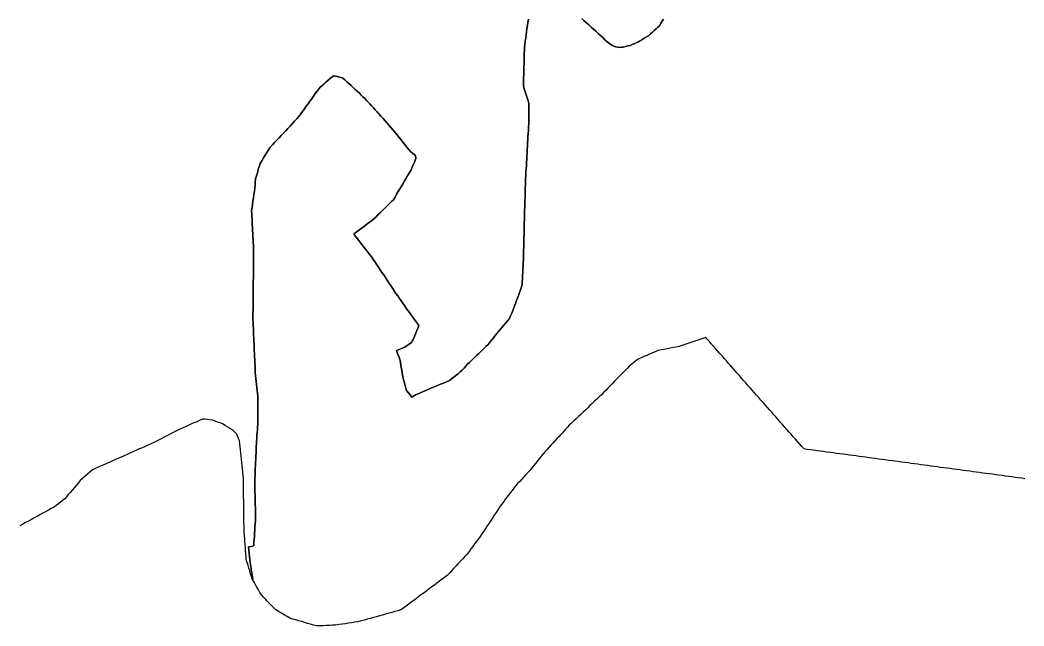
# Model space of a CAD drawing. Header units: inches. Extents: x 130170 to 284068, y 377793 to 804530.
# Drawn here: x 212290 to 215350, y 626240 to 628089 of the extents above; entities that cross this region are included whole.
import ezdxf

# ---------------------------------------------------------------- set-up
doc = ezdxf.new("R2010")
doc.units = ezdxf.units.IN
doc.header["$MEASUREMENT"] = 0
doc.layers.add('muni_il', color=7, linetype='Continuous')

msp = doc.modelspace()

# ---------------------------------------------------------------- linework, layer by layer
at = {"layer": 'muni_il'}
for points in [[(213839.6, 628091.1), (213838, 628081.6), (213836.3, 628072), (213836.3, 628072), (213835, 628062.4), (213833.8, 628052.7), (213832.5, 628043.1), (213831.3, 628033.5), (213830, 628023.8), (213828.8, 628014.2), (213827.5, 628004.5), (213827.5, 628004.5), (213827.2, 627996.3), (213827, 627988), (213826.7, 627979.8), (213826.4, 627971.5), (213826.4, 627971.5), (213826.3, 627963.3), (213826.2, 627955.2), (213826, 627947), (213825.9, 627938.8), (213825.9, 627938.8), (213825.6, 627930.2), (213825.3, 627921.7), (213825, 627913.1), (213824.8, 627904.6), (213824.5, 627896), (213824.2, 627887.5), (213827, 627878.5), (213829.8, 627869.5), (213832.7, 627860.6), (213835.5, 627851.6), (213838.3, 627842.6), (213841.1, 627833.6), (213841.1, 627833.6), (213841, 627824.9), (213840.9, 627816.2), (213840.8, 627807.5), (213840.7, 627798.8), (213840.6, 627790), (213840.5, 627781.3), (213840.4, 627772.6), (213840.4, 627772.6), (213839.8, 627762.7), (213839.3, 627752.8), (213838.7, 627743), (213838.2, 627733.1), (213837.6, 627723.2), (213837.1, 627713.3), (213836.5, 627703.5), (213835.9, 627693.6), (213835.4, 627683.7), (213834.8, 627673.8), (213834.3, 627664), (213833.7, 627654.1), (213833.2, 627644.2), (213832.6, 627634.3), (213832.1, 627624.5), (213831.5, 627614.6), (213831, 627604.7), (213831, 627604.7), (213830.7, 627595.1), (213830.4, 627585.5), (213830.1, 627575.9), (213829.8, 627566.3), (213829.5, 627556.7), (213829.2, 627547.1), (213828.9, 627537.5), (213828.6, 627527.9), (213828.4, 627518.3), (213828.1, 627508.7), (213827.8, 627499.1), (213827.5, 627489.5), (213827.5, 627489.5), (213827.3, 627480.1), (213827, 627470.8), (213826.8, 627461.4), (213826.6, 627452.1), (213826.3, 627442.7), (213826.1, 627433.3), (213825.9, 627424), (213825.6, 627414.6), (213825.4, 627405.2), (213825.2, 627395.9), (213824.9, 627386.5), (213824.7, 627377.1), (213824.5, 627367.8), (213824.2, 627358.4), (213824, 627349.1), (213824, 627349.1), (213823.5, 627339.2), (213822.9, 627329.4), (213822.4, 627319.6), (213821.9, 627309.8), (213821.3, 627300), (213820.8, 627290.2), (213820.3, 627280.4), (213817.1, 627271.6), (213814, 627262.7), (213810.9, 627253.9), (213807.8, 627245.1), (213804.7, 627236.2), (213801.6, 627227.4), (213798.3, 627219.2), (213795.1, 627211), (213791.9, 627202.8), (213788.6, 627194.6), (213785.4, 627186.4), (213782.2, 627178.1), (213776.6, 627171.6), (213771, 627165), (213765.5, 627158.4), (213759.9, 627151.8), (213754.4, 627145.3), (213748.8, 627138.7), (213743.6, 627132.3), (213738.3, 627125.8), (213733, 627119.4), (213727.8, 627113), (213722.5, 627106.6), (213717.3, 627099.1), (213710.1, 627092.3), (213702.9, 627085.4), (213695.7, 627078.6), (213688.5, 627071.8), (213681.2, 627064.9), (213674, 627058), (213666.7, 627051.2), (213659.5, 627044.3), (213654.1, 627038.4), (213648.6, 627032.4), (213643.2, 627026.4), (213637.8, 627020.5), (213631.3, 627015), (213624.9, 627009.6), (213618.4, 627004.1), (213611.9, 626999), (213605.4, 626993.9), (213598.9, 626988.9), (213589.7, 626985.1), (213580.6, 626981.3), (213571.5, 626977.5), (213562.3, 626973.7), (213553.2, 626970), (213544.1, 626966.2), (213535.4, 626962.4), (213526.7, 626958.7), (213526.7, 626958.7), (213518.8, 626955.2), (213510.9, 626951.8), (213502.9, 626948.4), (213495, 626944.9), (213489.4, 626941.5), (213483.7, 626938.1), (213478.6, 626944.9), (213473.5, 626951.7), (213468.3, 626958.5), (213466.2, 626965.8), (213464, 626973.2), (213461.9, 626980.5), (213459.7, 626987.9), (213457.8, 626996.5), (213455.8, 627005.1), (213454.1, 627014.8), (213452.5, 627024.5), (213450.8, 627034.3), (213449.1, 627044), (213447.5, 627053.7), (213444.1, 627062.5), (213440.7, 627071.4), (213437.3, 627080.2), (213445.8, 627083.7), (213454.2, 627087.1), (213462.7, 627090.5), (213469.4, 627095.3), (213476.1, 627100.1), (213482.8, 627104.8), (213485.4, 627109.4), (213488.1, 627113.9), (213490.9, 627120.2), (213493.7, 627126.4), (213496.7, 627133.8), (213499.6, 627141.1), (213502.6, 627148.5), (213505.5, 627155.9), (213505.5, 627155.9), (213499.9, 627163.8), (213494.3, 627171.7), (213488.7, 627179.5), (213483.1, 627187.4), (213477.5, 627195.3), (213472.3, 627202.7), (213467.1, 627210.1), (213461.9, 627217.4), (213456.6, 627224.8), (213451.4, 627232.1), (213446.2, 627239.5), (213441, 627246.8), (213435.7, 627254.8), (213430.3, 627262.8), (213425, 627270.8), (213419.6, 627278.8), (213414.3, 627286.9), (213408.9, 627294.9), (213403.6, 627302.9), (213398.2, 627310.9), (213392.9, 627318.9), (213387.5, 627326.9), (213382.4, 627334.5), (213377.3, 627342.1), (213372.3, 627349.7), (213367.2, 627357.2), (213362.1, 627364.8), (213355.9, 627372.7), (213349.8, 627380.5), (213343.6, 627388.4), (213337.5, 627396.2), (213331.3, 627404.1), (213325.2, 627411.9), (213319, 627419.8), (213312.8, 627427.6), (213306.7, 627435.5), (213306.7, 627435.5), (213314.2, 627441.1), (213321.8, 627446.8), (213329.4, 627452.5), (213336.9, 627458.1), (213344.5, 627463.8), (213352.1, 627469.5), (213359.6, 627475.1), (213367.2, 627480.8), (213373.9, 627487.4), (213380.7, 627494.1), (213387.4, 627500.7), (213394.2, 627507.3), (213400.9, 627513.9), (213407.7, 627520.6), (213414.4, 627527.2), (213421.2, 627533.8), (213427.9, 627540.5), (213432.8, 627548.7), (213437.7, 627557), (213442.6, 627565.3), (213447.5, 627573.6), (213452.4, 627581.9), (213457.3, 627590.2), (213462.2, 627598.5), (213467.1, 627606.7), (213472.1, 627615), (213477, 627623.3), (213481.9, 627631.6), (213485.2, 627639.5), (213488.6, 627647.4), (213491.9, 627655.2), (213494.1, 627660.9), (213496.3, 627666.5), (213494.9, 627675.4), (213494.9, 627675.4), (213487.3, 627681.3), (213479.7, 627687.2), (213473.9, 627694.5), (213468.1, 627701.8), (213462.3, 627709.2), (213456.5, 627716.5), (213450.6, 627723.8), (213444.8, 627731.1), (213439, 627738.5), (213433.2, 627745.8), (213427.4, 627753.1), (213421.2, 627760.1), (213414.9, 627767.1), (213408.7, 627774.2), (213402.5, 627781.2), (213396.2, 627788.2), (213390, 627795.2), (213383.7, 627802.2), (213377.5, 627809.2), (213372.1, 627815.1), (213366.7, 627821), (213361.3, 627827), (213356, 627832.9), (213350.7, 627838.3), (213345.5, 627843.7), (213340.3, 627849.1), (213335.1, 627854.5), (213329.9, 627859.9), (213324.6, 627865.2), (213318.2, 627871.1), (213311.7, 627877), (213305.2, 627882.9), (213298.8, 627888.8), (213292.3, 627894.7), (213285.8, 627900.6), (213279.4, 627906.5), (213272.9, 627912.4), (213264.6, 627914.3), (213256.2, 627916.3), (213250.8, 627917.3), (213245.3, 627918.3), (213240.4, 627914.9), (213235.6, 627911.6), (213228.8, 627905.5), (213222.1, 627899.3), (213215.4, 627893.2), (213208.6, 627887.1), (213204.8, 627883.4), (213201, 627879.7), (213195.4, 627871.9), (213189.8, 627864.2), (213184.3, 627856.5), (213178.7, 627848.8), (213173.2, 627841), (213167.6, 627833.3), (213162, 627825.6), (213156.5, 627817.8), (213150.9, 627810.1), (213145.4, 627802.4), (213139.8, 627794.6), (213133.1, 627787.3), (213126.4, 627780), (213119.7, 627772.7), (213113, 627765.4), (213106.3, 627758.1), (213099.6, 627750.8), (213092.9, 627743.5), (213086.1, 627736.4), (213079.2, 627729.4), (213072.4, 627722.3), (213065.6, 627715.2), (213058.7, 627708.2), (213051.9, 627701.1), (213046.8, 627692.8), (213041.7, 627684.5), (213036.6, 627676.2), (213031.5, 627667.9), (213026.5, 627659.6), (213021.4, 627651.4), (213018.6, 627641.9), (213015.8, 627632.4), (213013.1, 627622.9), (213010.3, 627613.4), (213007.5, 627603.9), (213007.5, 627603.9), (213006.8, 627594.5), (213006.1, 627585.1), (213005.3, 627575.7), (213005.3, 627575.7), (213003.9, 627565.9), (213002.5, 627556.1), (213001.1, 627546.2), (212999.6, 627536.4), (212998.2, 627526.6), (212996.8, 627516.8), (212995.4, 627507), (212995.4, 627507), (212995.8, 627498.5), (212996.2, 627490), (212996.7, 627481.5), (212997.1, 627473), (212997.5, 627464.5), (212998, 627456), (212998, 627456), (212998, 627455.6), (212998, 627455.2), (212998, 627455.2), (212998.5, 627446.1), (212998.9, 627437), (212999.4, 627428), (212999.9, 627418.9), (213000.3, 627409.8), (213000.8, 627400.7), (213001.2, 627391.6), (213001.2, 627382.8), (213001.2, 627374), (213001.2, 627365.2), (213001.1, 627356.4), (213001.1, 627347.6), (213001.1, 627338.8), (213001.1, 627330), (213001, 627321.2), (213000.9, 627311.5), (213000.8, 627301.8), (213000.7, 627292.1), (213000.5, 627282.4), (213000.4, 627272.7), (213000.3, 627263), (213000.3, 627253.3), (213000.2, 627243.6), (213000.1, 627234), (213000, 627224.3), (212999.9, 627214.6), (212999.8, 627204.9), (212999.7, 627195.2), (212999.6, 627185.6), (212999.6, 627175.9), (213000, 627166.3), (213000.4, 627156.8), (213000.8, 627147.2), (213001.3, 627137.7), (213001.7, 627128.1), (213002.1, 627118.6), (213002.6, 627109), (213003, 627099.4), (213003.4, 627089.9), (213003.8, 627080.3), (213004.3, 627070.8), (213004.7, 627061.2), (213005.1, 627051.7), (213005.6, 627042.1), (213006, 627032.5), (213006.4, 627023), (213006.8, 627013.4), (213007.8, 627004.3), (213008.7, 626995.2), (213009.6, 626986.1), (213010.5, 626977.1), (213011.5, 626968), (213012.4, 626958.9), (213013.3, 626949.8), (213014.3, 626940.7), (213014.3, 626930.9), (213014.3, 626921.1), (213014.4, 626911.3), (213014.4, 626901.6), (213014.5, 626891.8), (213014.5, 626882), (213014.6, 626872.2), (213014.6, 626862.4), (213014.1, 626854.4), (213013.6, 626846.4), (213013, 626838.4), (213012.5, 626830), (213011.9, 626821.6), (213011.4, 626813.2), (213010.8, 626804.8), (213010.3, 626796.4), (213009.7, 626787.9), (213009.3, 626778.2), (213008.9, 626768.4), (213008.5, 626758.6), (213008, 626748.8), (213007.6, 626739), (213007.2, 626729.2), (213006.8, 626719.5), (213006.4, 626709.7), (213006, 626699.9), (213005.5, 626690.1), (213005.1, 626680.3), (213005.4, 626670.4), (213005.6, 626660.4), (213005.8, 626650.5), (213006, 626640.5), (213006.2, 626630.5), (213006.5, 626620.6), (213006.7, 626610.6), (213006.9, 626600.7), (213007.1, 626590.7), (213007.4, 626580.8), (213007.6, 626570.8), (213007, 626561.2), (213006.4, 626551.6), (213005.7, 626542), (213005.1, 626532.4), (213004.5, 626522.8), (213003.9, 626513.2), (213003.3, 626503.6), (213002.7, 626494), (213002, 626484.5), (212993.9, 626482.9), (212985.8, 626481.3), (212986.9, 626471.6), (212988.1, 626461.8), (212989.3, 626452), (212990.5, 626442.3), (212991.6, 626432.5), (212992.8, 626422.7), (212994.1, 626414.6), (212995.4, 626406.5), (212996.7, 626398.3), (212998, 626390.2), (212999.3, 626382.1), (212998.3, 626381.5), (212997.6, 626382.7), (212995, 626391.1), (212992.4, 626399.5), (212989.8, 626408), (212987.1, 626416.4), (212984.5, 626424.8), (212981.9, 626433.3), (212979.3, 626441.7), (212978.6, 626451), (212978, 626460.3), (212977.3, 626469.7), (212976.6, 626479), (212975.9, 626488.3), (212975.3, 626497.6), (212974.6, 626506.9), (212973.9, 626516.3), (212973.2, 626525.6), (212972.6, 626534.9), (212972.4, 626544.6), (212972.3, 626554.4), (212972.1, 626564.1), (212972, 626573.8), (212971.9, 626583.5), (212971.7, 626593.3), (212971.6, 626603), (212971.4, 626612.7), (212971.3, 626622.4), (212971.1, 626632.2), (212971, 626641.9), (212970.9, 626651.6), (212970.7, 626661.3), (212970.6, 626671.1), (212970.4, 626680.8), (212970.3, 626690.5), (212970.1, 626700.2), (212969.1, 626709.8), (212968, 626719.4), (212967, 626729), (212965.9, 626738.6), (212964.8, 626748.2), (212963.8, 626757.8), (212962.7, 626767.4), (212961.6, 626777), (212960.6, 626786.6), (212959.5, 626796.2), (212958.4, 626805.8), (212955.6, 626812.3), (212952.8, 626818.8), (212950, 626825.3), (212943.4, 626832), (212936.8, 626838.7), (212929.9, 626842.8), (212922.9, 626846.9), (212916, 626851), (212911.4, 626853.7), (212906.9, 626856.4), (212899.3, 626859.3), (212891.6, 626862.2), (212884, 626865.1), (212876.4, 626868), (212868.6, 626868.8), (212861, 626869.7), (212853.4, 626870.5), (212845.8, 626871.3), (212836.9, 626867.3), (212828.1, 626863.3), (212819.3, 626859.3), (212810.5, 626855.3), (212801.6, 626851.3), (212792.8, 626847.3), (212784, 626843.2), (212775.1, 626839.2), (212766.3, 626835.2), (212758.5, 626831.1), (212750.6, 626827), (212742.8, 626823), (212735, 626818.9), (212727.2, 626814.8), (212719.3, 626810.7), (212711.5, 626806.6), (212703.7, 626802.5), (212694.9, 626798.6), (212686.1, 626794.7), (212677.3, 626790.8), (212668.4, 626786.8), (212659.6, 626782.9), (212650.8, 626779), (212642, 626775.1), (212633.2, 626771.2), (212624.4, 626767.2), (212615.6, 626763.3), (212606.8, 626759.4), (212598, 626755.5), (212589.2, 626751.6), (212580.3, 626747.7), (212571.5, 626743.7), (212562.7, 626739.8), (212553.9, 626735.9), (212545.1, 626732), (212536.3, 626728.1), (212527.5, 626724.1), (212518.7, 626720.2), (212509.9, 626716.3), (212502.3, 626709.7), (212494.8, 626703.1), (212487.3, 626696.5), (212479.8, 626690), (212472.3, 626683.4), (212466.2, 626676.1), (212460.1, 626668.9), (212454, 626661.6), (212447.9, 626654.3), (212441.8, 626647.1), (212436.4, 626640.7), (212431.1, 626634.4), (212425.8, 626628), (212419.3, 626623), (212412.8, 626617.9), (212406.3, 626612.8), (212399.8, 626607.8), (212393.4, 626602.7), (212384.7, 626598), (212376, 626593.3), (212367.3, 626588.5), (212358.6, 626583.8), (212349.9, 626579), (212341.3, 626574.3), (212332.6, 626569.6), (212323.9, 626564.8), (212315.2, 626560.1), (212306.5, 626555.3), (212297.8, 626550.6), (212289.2, 626545.9)], [(215353.5, 626689.3), (215343.6, 626690.7), (215333.7, 626692), (215323.8, 626693.3), (215313.9, 626694.7), (215304, 626696), (215294.1, 626697.3), (215284.2, 626698.7), (215274.3, 626700), (215264.4, 626701.3), (215254.5, 626702.7), (215244.6, 626704), (215234.7, 626705.3), (215224.8, 626706.7), (215214.9, 626708), (215205, 626709.3), (215195, 626710.7), (215185.1, 626712), (215175.2, 626713.3), (215165.3, 626714.7), (215155.4, 626716), (215145.5, 626717.3), (215135.6, 626718.7), (215125.7, 626720), (215115.8, 626721.3), (215105.9, 626722.7), (215096, 626724), (215086.1, 626725.3), (215076.2, 626726.7), (215066.3, 626728), (215056.4, 626729.3), (215046.5, 626730.7), (215036.6, 626732), (215026.7, 626733.3), (215016.8, 626734.7), (215006.9, 626736), (214997, 626737.3), (214987, 626738.7), (214977.1, 626740), (214967.2, 626741.3), (214957.3, 626742.7), (214947.4, 626744), (214937.5, 626745.3), (214927.6, 626746.7), (214917.7, 626748), (214907.8, 626749.3), (214897.9, 626750.7), (214888, 626752), (214878.1, 626753.3), (214868.2, 626754.7), (214858.3, 626756), (214848.4, 626757.3), (214838.5, 626758.7), (214828.6, 626760), (214818.7, 626761.3), (214808.8, 626762.7), (214798.9, 626764), (214789, 626765.3), (214779, 626766.7), (214769.1, 626768), (214759.2, 626769.3), (214749.3, 626770.7), (214739.4, 626772), (214729.5, 626773.3), (214719.6, 626774.7), (214709.7, 626776), (214699.8, 626777.3), (214689.9, 626778.7), (214680, 626780), (214673.4, 626787.5), (214666.8, 626794.9), (214660.3, 626802.4), (214653.7, 626809.9), (214647.1, 626817.3), (214640.5, 626824.8), (214634, 626832.3), (214627.4, 626839.7), (214620.8, 626847.2), (214614.2, 626854.7), (214607.6, 626862.1), (214601.1, 626869.6), (214594.5, 626877.1), (214587.9, 626884.5), (214581.3, 626892), (214574.8, 626899.5), (214568.2, 626906.9), (214561.6, 626914.4), (214555, 626921.9), (214548.4, 626929.3), (214541.9, 626936.8), (214535.3, 626944.3), (214528.7, 626951.7), (214522.1, 626959.2), (214515.6, 626966.7), (214509, 626974.1), (214502.4, 626981.6), (214495.8, 626989.1), (214489.2, 626996.5), (214482.7, 627004), (214476.1, 627011.5), (214469.5, 627018.9), (214462.9, 627026.4), (214456.4, 627033.9), (214449.8, 627041.3), (214443.2, 627048.8), (214436.6, 627056.3), (214430, 627063.7), (214423.5, 627071.2), (214416.9, 627078.7), (214410.3, 627086.1), (214403.7, 627093.6), (214397.2, 627101.1), (214390.6, 627108.5), (214384, 627116), (214383.7, 627115.8), (214380.2, 627119.7), (214371.2, 627116.7), (214362.1, 627113.7), (214353.1, 627110.7), (214344, 627107.7), (214335, 627104.7), (214325.9, 627101.8), (214316.9, 627098.8), (214307.8, 627095.8), (214298.8, 627092.8), (214289.6, 627091), (214280.5, 627089.3), (214271.4, 627087.5), (214262.2, 627085.8), (214253.1, 627084), (214244, 627082.3), (214234.8, 627080.6), (214226.2, 627076.8), (214217.6, 627073.1), (214208.9, 627069.4), (214200.3, 627065.7), (214191.6, 627062), (214183, 627058.2), (214174.3, 627054.5), (214167.5, 627049.1), (214160.7, 627043.6), (214153.9, 627038.2), (214147.1, 627032.8), (214140.6, 627026), (214134.1, 627019.3), (214127.5, 627012.6), (214121, 627005.9), (214114.5, 626999.2), (214108, 626992.5), (214101.5, 626985.8), (214095, 626979.1), (214088.5, 626972.4), (214082, 626965.6), (214075.5, 626958.9), (214069, 626952.2), (214062.5, 626945.5), (214055.4, 626938.8), (214048.4, 626932.2), (214041.4, 626925.5), (214034.3, 626918.9), (214027.3, 626912.2), (214020.3, 626905.5), (214013.3, 626898.9), (214006.2, 626892.2), (213999.2, 626885.6), (213992.2, 626878.9), (213985.1, 626872.2), (213978.1, 626865.6), (213971.1, 626858.9), (213964, 626852.2), (213958.5, 626846.2), (213953, 626840.2), (213947.5, 626834.3), (213942, 626828.3), (213936.4, 626822.3), (213932.1, 626817.5), (213927.7, 626812.8), (213927.6, 626812.7), (213921.4, 626805.9), (213915.2, 626799.1), (213908.9, 626792.4), (213902.7, 626785.6), (213896.5, 626778.8), (213890.2, 626772.1), (213884.6, 626765), (213878.9, 626758), (213873.2, 626750.9), (213867.5, 626743.9), (213861.8, 626736.8), (213856.1, 626729.8), (213850.4, 626722.7), (213844.7, 626715.7), (213838.4, 626708.8), (213832.1, 626701.9), (213825.7, 626695), (213819.4, 626688.1), (213813, 626681.2), (213806.7, 626674.4), (213800.4, 626667.5), (213794.9, 626660.3), (213789.5, 626653.1), (213784.1, 626645.9), (213778.6, 626638.7), (213773.2, 626631.6), (213767.8, 626624.4), (213762.3, 626617.2), (213756.9, 626610), (213751.6, 626602), (213746.2, 626593.9), (213740.8, 626585.9), (213735.5, 626577.8), (213730.1, 626569.8), (213724.8, 626561.7), (213719.4, 626553.7), (213714.1, 626545.6), (213708.7, 626537.5), (213703.4, 626529.5), (213698, 626521.4), (213692.6, 626513.4), (213686.9, 626505.7), (213681.3, 626498), (213675.6, 626490.3), (213669.9, 626482.6), (213664.2, 626474.9), (213658.5, 626467.2), (213652.8, 626459.5), (213646, 626452.2), (213639.3, 626445), (213632.5, 626437.7), (213625.7, 626430.4), (213619, 626423.1), (213612.2, 626415.9), (213605.4, 626408.6), (213598.7, 626401.3), (213591.9, 626394), (213584.1, 626388.2), (213576.2, 626382.4), (213568.4, 626376.5), (213560.6, 626370.7), (213552.8, 626364.8), (213544.9, 626359), (213537.1, 626353.2), (213529.3, 626347.3), (213521.4, 626341.5), (213513.6, 626335.6), (213505.8, 626329.8), (213497.9, 626323.9), (213490.1, 626318.1), (213482.3, 626312.3), (213474.5, 626306.4), (213466.6, 626300.6), (213458.8, 626294.7), (213451, 626288.9), (213441.6, 626286.3), (213432.3, 626283.7), (213422.9, 626281.1), (213413.5, 626278.6), (213404.2, 626276), (213394.8, 626273.4), (213385.5, 626270.8), (213376.1, 626268.2), (213366.7, 626265.7), (213357.4, 626263.1), (213348, 626260.5), (213338.7, 626257.9), (213329.3, 626255.3), (213319.9, 626252.7), (213310.3, 626251.3), (213300.6, 626249.9), (213291, 626248.4), (213281.4, 626247), (213271.7, 626245.5), (213262.1, 626244.1), (213252.4, 626242.6), (213242.6, 626242.2), (213232.7, 626241.8), (213222.8, 626241.4), (213213, 626240.9), (213203.1, 626240.5), (213193.2, 626240.1), (213184.2, 626242.7), (213175.2, 626245.4), (213166.2, 626248), (213157.2, 626250.7), (213148.2, 626253.3), (213139.3, 626256), (213130.3, 626258.6), (213121.3, 626261.2), (213112.3, 626263.9), (213103.6, 626268.9), (213095, 626273.9), (213086.4, 626278.9), (213077.8, 626283.9), (213069.1, 626288.9), (213062.9, 626295.4), (213056.6, 626302), (213050.3, 626308.6), (213044, 626315.1), (213037.7, 626321.7), (213031.5, 626328.3), (213025.2, 626334.8), (213020.7, 626342.6), (213016.2, 626350.4), (213011.7, 626358.2), (213007.2, 626365.9), (213002.8, 626373.7), (212998.3, 626381.5), (212999.3, 626382.1), (212998, 626390.2), (212996.7, 626398.3), (212995.4, 626406.5), (212994.1, 626414.6), (212992.8, 626422.7), (212991.6, 626432.5), (212990.5, 626442.3), (212989.3, 626452), (212988.1, 626461.8), (212986.9, 626471.6), (212985.8, 626481.3), (212993.9, 626482.9), (213002, 626484.5), (213002.7, 626494), (213003.3, 626503.6), (213003.9, 626513.2), (213004.5, 626522.8), (213005.1, 626532.4), (213005.7, 626542), (213006.4, 626551.6), (213007, 626561.2), (213007.6, 626570.8), (213007.4, 626580.8), (213007.1, 626590.7), (213006.9, 626600.7), (213006.7, 626610.6), (213006.5, 626620.6), (213006.2, 626630.5), (213006, 626640.5), (213005.8, 626650.5), (213005.6, 626660.4), (213005.4, 626670.4), (213005.1, 626680.3), (213005.5, 626690.1), (213006, 626699.9), (213006.4, 626709.7), (213006.8, 626719.5), (213007.2, 626729.2), (213007.6, 626739), (213008, 626748.8), (213008.5, 626758.6), (213008.9, 626768.4), (213009.3, 626778.2), (213009.7, 626787.9), (213010.3, 626796.4), (213010.8, 626804.8), (213011.4, 626813.2), (213011.9, 626821.6), (213012.5, 626830), (213013, 626838.4), (213013.6, 626846.4), (213014.1, 626854.4), (213014.6, 626862.4), (213014.6, 626872.2), (213014.5, 626882), (213014.5, 626891.8), (213014.4, 626901.6), (213014.4, 626911.3), (213014.3, 626921.1), (213014.3, 626930.9), (213014.3, 626940.7), (213013.3, 626949.8), (213012.4, 626958.9), (213011.5, 626968), (213010.5, 626977.1), (213009.6, 626986.1), (213008.7, 626995.2), (213007.8, 627004.3), (213006.8, 627013.4), (213006.4, 627023), (213006, 627032.5), (213005.6, 627042.1), (213005.1, 627051.7), (213004.7, 627061.2), (213004.3, 627070.8), (213003.8, 627080.3), (213003.4, 627089.9), (213003, 627099.4), (213002.6, 627109), (213002.1, 627118.6), (213001.7, 627128.1), (213001.3, 627137.7), (213000.8, 627147.2), (213000.4, 627156.8), (213000, 627166.3), (212999.6, 627175.9), (212999.6, 627185.6), (212999.7, 627195.2), (212999.8, 627204.9), (212999.9, 627214.6), (213000, 627224.3), (213000.1, 627234), (213000.2, 627243.6), (213000.3, 627253.3), (213000.3, 627263), (213000.4, 627272.7), (213000.5, 627282.4), (213000.7, 627292.1), (213000.8, 627301.8), (213000.9, 627311.5), (213001, 627321.2), (213001.1, 627330), (213001.1, 627338.8), (213001.1, 627347.6), (213001.1, 627356.4), (213001.2, 627365.2), (213001.2, 627374), (213001.2, 627382.8), (213001.2, 627391.6), (213000.8, 627400.7), (213000.3, 627409.8), (212999.9, 627418.9), (212999.4, 627428), (212998.9, 627437), (212998.5, 627446.1), (212998, 627455.2), (212998, 627455.2), (212998, 627455.6), (212998, 627456), (212998, 627456), (212997.5, 627464.5), (212997.1, 627473), (212996.7, 627481.5), (212996.2, 627490), (212995.8, 627498.5), (212995.4, 627507), (212995.4, 627507), (212996.8, 627516.8), (212998.2, 627526.6), (212999.6, 627536.4), (213001.1, 627546.2), (213002.5, 627556.1), (213003.9, 627565.9), (213005.3, 627575.7), (213005.3, 627575.7), (213006.1, 627585.1), (213006.8, 627594.5), (213007.5, 627603.9), (213007.5, 627603.9), (213010.3, 627613.4), (213013.1, 627622.9), (213015.8, 627632.4), (213018.6, 627641.9), (213021.4, 627651.4), (213026.5, 627659.6), (213031.5, 627667.9), (213036.6, 627676.2), (213041.7, 627684.5), (213046.8, 627692.8), (213051.9, 627701.1), (213058.7, 627708.2), (213065.6, 627715.2), (213072.4, 627722.3), (213079.2, 627729.4), (213086.1, 627736.4), (213092.9, 627743.5), (213099.6, 627750.8), (213106.3, 627758.1), (213113, 627765.4), (213119.7, 627772.7), (213126.4, 627780), (213133.1, 627787.3), (213139.8, 627794.6), (213145.4, 627802.4), (213150.9, 627810.1), (213156.5, 627817.8), (213162, 627825.6), (213167.6, 627833.3), (213173.2, 627841), (213178.7, 627848.8), (213184.3, 627856.5), (213189.8, 627864.2), (213195.4, 627871.9), (213201, 627879.7), (213204.8, 627883.4), (213208.6, 627887.1), (213215.4, 627893.2), (213222.1, 627899.3), (213228.8, 627905.5), (213235.6, 627911.6), (213240.4, 627914.9), (213245.3, 627918.3), (213250.8, 627917.3), (213256.2, 627916.3), (213264.6, 627914.3), (213272.9, 627912.4), (213279.4, 627906.5), (213285.8, 627900.6), (213292.3, 627894.7), (213298.8, 627888.8), (213305.2, 627882.9), (213311.7, 627877), (213318.2, 627871.1), (213324.6, 627865.2), (213329.9, 627859.9), (213335.1, 627854.5), (213340.3, 627849.1), (213345.5, 627843.7), (213350.7, 627838.3), (213356, 627832.9), (213361.3, 627827), (213366.7, 627821), (213372.1, 627815.1), (213377.5, 627809.2), (213383.7, 627802.2), (213390, 627795.2), (213396.2, 627788.2), (213402.5, 627781.2), (213408.7, 627774.2), (213414.9, 627767.1), (213421.2, 627760.1), (213427.4, 627753.1), (213433.2, 627745.8), (213439, 627738.5), (213444.8, 627731.1), (213450.6, 627723.8), (213456.5, 627716.5), (213462.3, 627709.2), (213468.1, 627701.8), (213473.9, 627694.5), (213479.7, 627687.2), (213487.3, 627681.3), (213494.9, 627675.4), (213494.9, 627675.4), (213496.3, 627666.5), (213494.1, 627660.9), (213491.9, 627655.2), (213488.6, 627647.4), (213485.2, 627639.5), (213481.9, 627631.6), (213477, 627623.3), (213472.1, 627615), (213467.1, 627606.7), (213462.2, 627598.5), (213457.3, 627590.2), (213452.4, 627581.9), (213447.5, 627573.6), (213442.6, 627565.3), (213437.7, 627557), (213432.8, 627548.7), (213427.9, 627540.5), (213421.2, 627533.8), (213414.4, 627527.2), (213407.7, 627520.6), (213400.9, 627513.9), (213394.2, 627507.3), (213387.4, 627500.7), (213380.7, 627494.1), (213373.9, 627487.4), (213367.2, 627480.8), (213359.6, 627475.1), (213352.1, 627469.5), (213344.5, 627463.8), (213336.9, 627458.1), (213329.4, 627452.5), (213321.8, 627446.8), (213314.2, 627441.1), (213306.7, 627435.5), (213306.7, 627435.5), (213312.8, 627427.6), (213319, 627419.8), (213325.2, 627411.9), (213331.3, 627404.1), (213337.5, 627396.2), (213343.6, 627388.4), (213349.8, 627380.5), (213355.9, 627372.7), (213362.1, 627364.8), (213367.2, 627357.2), (213372.3, 627349.7), (213377.3, 627342.1), (213382.4, 627334.5), (213387.5, 627326.9), (213392.9, 627318.9), (213398.2, 627310.9), (213403.6, 627302.9), (213408.9, 627294.9), (213414.3, 627286.9), (213419.6, 627278.8), (213425, 627270.8), (213430.3, 627262.8), (213435.7, 627254.8), (213441, 627246.8), (213446.2, 627239.5), (213451.4, 627232.1), (213456.6, 627224.8), (213461.9, 627217.4), (213467.1, 627210.1), (213472.3, 627202.7), (213477.5, 627195.3), (213483.1, 627187.4), (213488.7, 627179.5), (213494.3, 627171.7), (213499.9, 627163.8), (213505.5, 627155.9), (213505.5, 627155.9), (213502.6, 627148.5), (213499.6, 627141.1), (213496.7, 627133.8), (213493.7, 627126.4), (213490.9, 627120.2), (213488.1, 627113.9), (213485.4, 627109.4), (213482.8, 627104.8), (213476.1, 627100.1), (213469.4, 627095.3), (213462.7, 627090.5), (213454.2, 627087.1), (213445.8, 627083.7), (213437.3, 627080.2), (213440.7, 627071.4), (213444.1, 627062.5), (213447.5, 627053.7), (213449.1, 627044), (213450.8, 627034.3), (213452.5, 627024.5), (213454.1, 627014.8), (213455.8, 627005.1), (213457.8, 626996.5), (213459.7, 626987.9), (213461.9, 626980.5), (213464, 626973.2), (213466.2, 626965.8), (213468.3, 626958.5), (213473.5, 626951.7), (213478.6, 626944.9), (213483.7, 626938.1), (213489.4, 626941.5), (213495, 626944.9), (213502.9, 626948.4), (213510.9, 626951.8), (213518.8, 626955.2), (213526.7, 626958.7), (213526.7, 626958.7), (213535.4, 626962.4), (213544.1, 626966.2), (213553.2, 626970), (213562.3, 626973.7), (213571.5, 626977.5), (213580.6, 626981.3), (213589.7, 626985.1), (213598.9, 626988.9), (213605.4, 626993.9), (213611.9, 626999), (213618.4, 627004.1), (213624.9, 627009.6), (213631.3, 627015), (213637.8, 627020.5), (213643.2, 627026.4), (213648.6, 627032.4), (213654.1, 627038.4), (213659.5, 627044.3), (213666.7, 627051.2), (213674, 627058), (213681.2, 627064.9), (213688.5, 627071.8), (213695.7, 627078.6), (213702.9, 627085.4), (213710.1, 627092.3), (213717.3, 627099.1), (213722.5, 627106.6), (213727.8, 627113), (213733, 627119.4), (213738.3, 627125.8), (213743.6, 627132.3), (213748.8, 627138.7), (213754.4, 627145.3), (213759.9, 627151.8), (213765.5, 627158.4), (213771, 627165), (213776.6, 627171.6), (213782.2, 627178.1), (213785.4, 627186.4), (213788.6, 627194.6), (213791.9, 627202.8), (213795.1, 627211), (213798.3, 627219.2), (213801.6, 627227.4), (213804.7, 627236.2), (213807.8, 627245.1), (213810.9, 627253.9), (213814, 627262.7), (213817.1, 627271.6), (213820.3, 627280.4), (213820.8, 627290.2), (213821.3, 627300), (213821.9, 627309.8), (213822.4, 627319.6), (213822.9, 627329.4), (213823.5, 627339.2), (213824, 627349.1), (213824, 627349.1), (213824.2, 627358.4), (213824.5, 627367.8), (213824.7, 627377.1), (213824.9, 627386.5), (213825.2, 627395.9), (213825.4, 627405.2), (213825.6, 627414.6), (213825.9, 627424), (213826.1, 627433.3), (213826.3, 627442.7), (213826.6, 627452.1), (213826.8, 627461.4), (213827, 627470.8), (213827.3, 627480.1), (213827.5, 627489.5), (213827.5, 627489.5), (213827.8, 627499.1), (213828.1, 627508.7), (213828.4, 627518.3), (213828.6, 627527.9), (213828.9, 627537.5), (213829.2, 627547.1), (213829.5, 627556.7), (213829.8, 627566.3), (213830.1, 627575.9), (213830.4, 627585.5), (213830.7, 627595.1), (213831, 627604.7), (213831, 627604.7), (213831.5, 627614.6), (213832.1, 627624.5), (213832.6, 627634.3), (213833.2, 627644.2), (213833.7, 627654.1), (213834.3, 627664), (213834.8, 627673.8), (213835.4, 627683.7), (213835.9, 627693.6), (213836.5, 627703.5), (213837.1, 627713.3), (213837.6, 627723.2), (213838.2, 627733.1), (213838.7, 627743), (213839.3, 627752.8), (213839.8, 627762.7), (213840.4, 627772.6), (213840.4, 627772.6), (213840.5, 627781.3), (213840.6, 627790), (213840.7, 627798.8), (213840.8, 627807.5), (213840.9, 627816.2), (213841, 627824.9), (213841.1, 627833.6), (213841.1, 627833.6), (213838.3, 627842.6), (213835.5, 627851.6), (213832.7, 627860.6), (213829.8, 627869.5), (213827, 627878.5), (213824.2, 627887.5), (213824.5, 627896), (213824.8, 627904.6), (213825, 627913.1), (213825.3, 627921.7), (213825.6, 627930.2), (213825.9, 627938.8), (213825.9, 627938.8), (213826, 627947), (213826.2, 627955.2), (213826.3, 627963.3), (213826.4, 627971.5), (213826.4, 627971.5), (213826.7, 627979.8), (213827, 627988), (213827.2, 627996.3), (213827.5, 628004.5), (213827.5, 628004.5), (213828.8, 628014.2), (213830, 628023.8), (213831.3, 628033.5), (213832.5, 628043.1), (213833.8, 628052.7), (213835, 628062.4), (213836.3, 628072), (213836.3, 628072), (213838, 628081.6), (213839.6, 628091.1)], [(214251.6, 628091.5), (214247.7, 628085.2), (214243.8, 628078.8), (214239.8, 628072.4), (214234.4, 628067.2), (214228.9, 628061.9), (214223.4, 628056.7), (214218, 628051.5), (214212.2, 628046.7), (214206.4, 628042), (214199.5, 628037.5), (214192.7, 628033), (214185.3, 628028.6), (214177.9, 628024.1), (214172.8, 628021.6), (214167.7, 628019.1), (214161.8, 628016.4), (214156, 628013.7), (214149.4, 628011.5), (214142.5, 628009.7), (214135.6, 628007.8), (214128.6, 628006), (214123.6, 628005.6), (214118.5, 628005.1), (214112.4, 628005.9), (214106.4, 628006.7), (214099.6, 628009.4), (214095.5, 628011.4), (214090.9, 628014.4), (214086.3, 628017.4), (214080.1, 628022), (214073, 628028.5), (214066, 628035), (214058.9, 628041.4), (214051.9, 628047.9), (214044.8, 628054.3), (214037.7, 628060.8), (214030.7, 628067.3), (214023.6, 628073.7), (214016.5, 628080.2), (214009.5, 628086.6), (214002.4, 628093.1)], [(214002.4, 628093.1), (214009.5, 628086.6), (214016.5, 628080.2), (214023.6, 628073.7), (214030.7, 628067.3), (214037.7, 628060.8), (214044.8, 628054.3), (214051.9, 628047.9), (214058.9, 628041.4), (214066, 628035), (214073, 628028.5), (214080.1, 628022), (214086.3, 628017.4), (214090.9, 628014.4), (214095.5, 628011.4), (214099.6, 628009.4), (214106.4, 628006.7), (214112.4, 628005.9), (214118.5, 628005.1), (214123.6, 628005.6), (214128.6, 628006), (214135.6, 628007.8), (214142.5, 628009.7), (214149.4, 628011.5), (214156, 628013.7), (214161.8, 628016.4), (214167.7, 628019.1), (214172.8, 628021.6), (214177.9, 628024.1), (214185.3, 628028.6), (214192.7, 628033), (214199.5, 628037.5), (214206.4, 628042), (214212.2, 628046.7), (214218, 628051.5), (214223.4, 628056.7), (214228.9, 628061.9), (214234.4, 628067.2), (214239.8, 628072.4), (214243.8, 628078.8), (214247.7, 628085.2), (214251.6, 628091.5)]]:
    msp.add_lwpolyline(points, dxfattribs=at)

doc.saveas('drawing.dxf')
